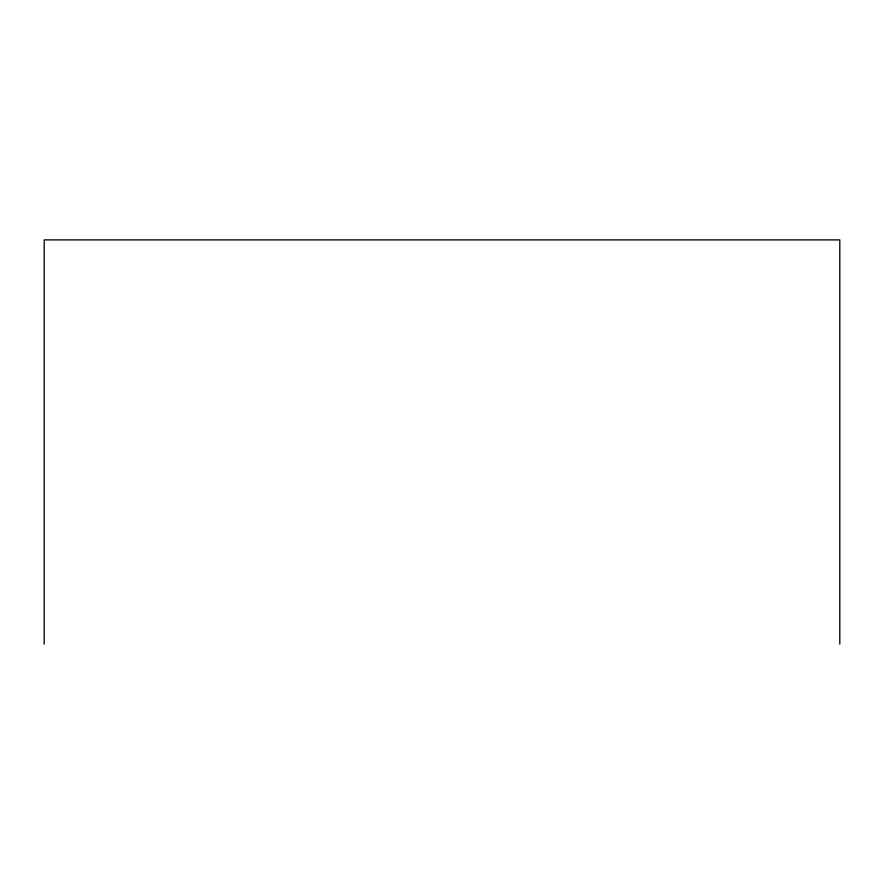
<?xml version="1.0" encoding="UTF-8"?>
<svg xmlns="http://www.w3.org/2000/svg" width="884" height="884" viewBox="0 0 884 884"><rect width="100%" height="100%" fill="white"/><g stroke="black" fill="none" stroke-linecap="round" stroke-linejoin="round"><path stroke-width="1.33" d="M839.8 644.116L839.8 239.884L44.2 239.884L44.2 644.116"/></g></svg>
